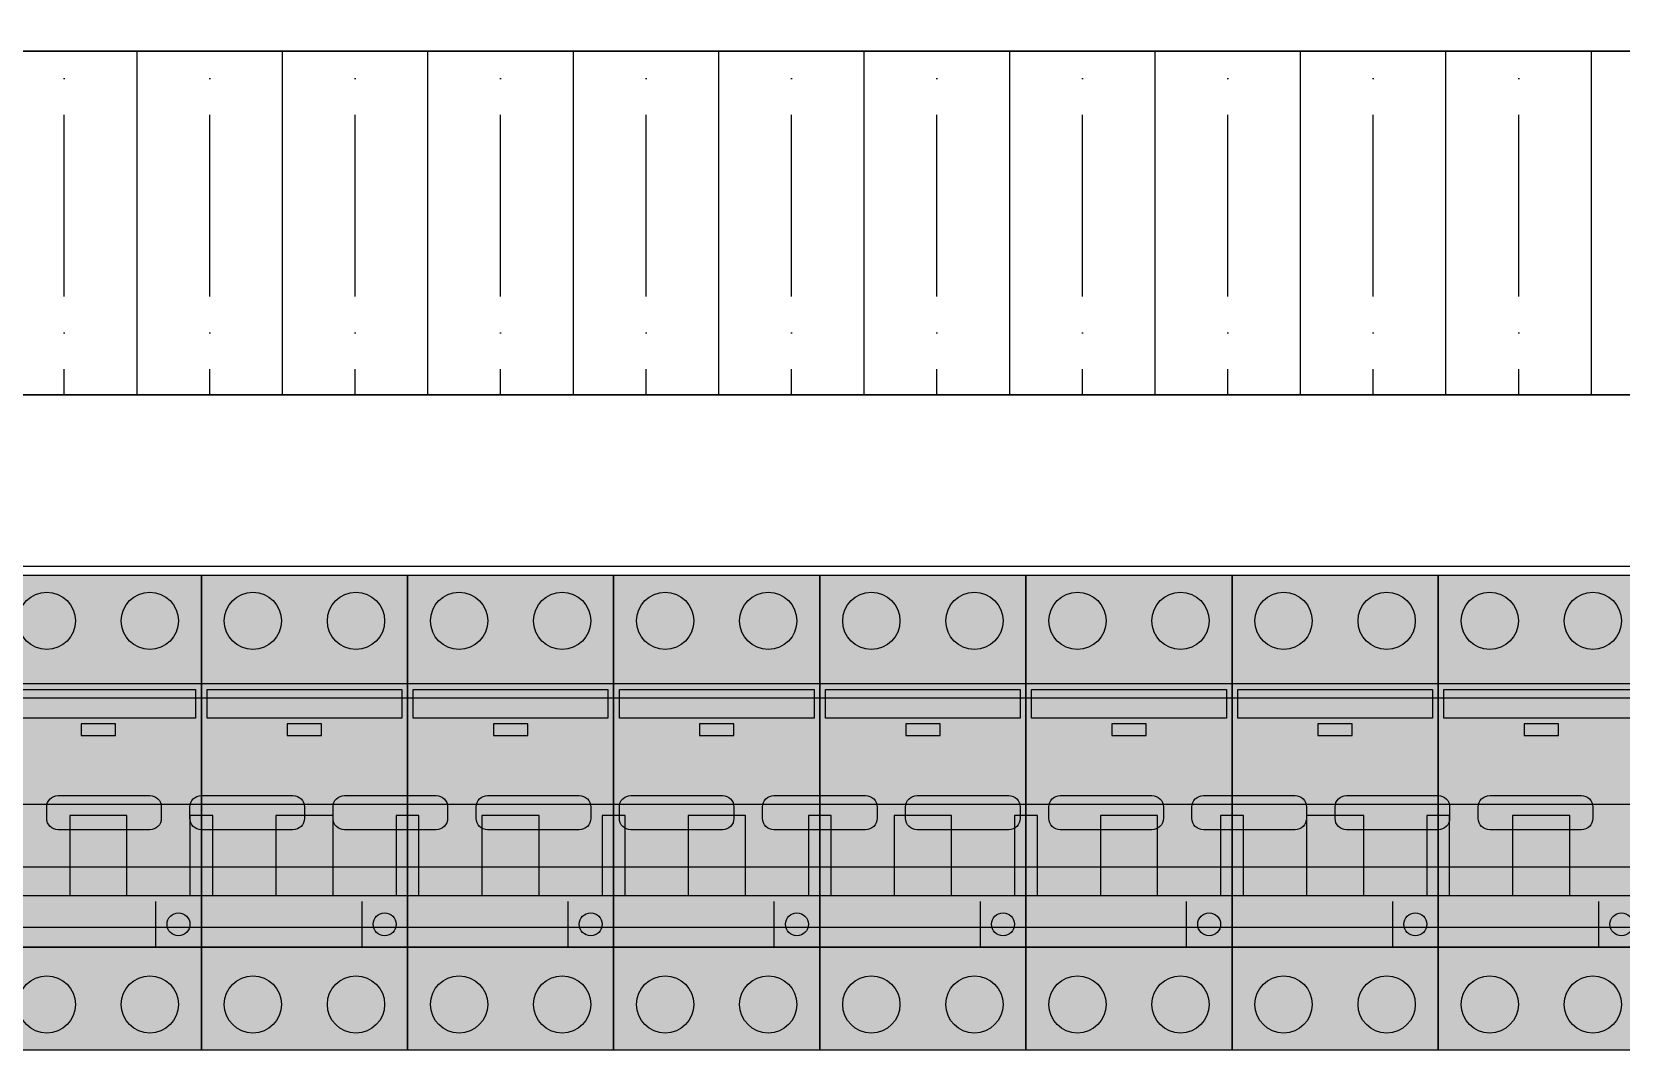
# Model space of a CAD drawing. Header units: millimetres. Extents: x -174 to 283928, y 1291 to 21053.
# Drawn here: x 9557.5 to 9835, y 20089.7 to 20267.6 of the extents above; entities that cross this region are included whole.
import ezdxf

# ---------------------------------------------------------------- set-up
doc = ezdxf.new("R2010")
doc.units = ezdxf.units.MM
doc.layers.add('devices', color=7, linetype='Continuous')

# ---------------------------------------------------------------- blocks, each defined once
blk = doc.blocks.new('*U206')
at = {"ltscale": 2}
blk.add_lwpolyline([(0, 20), (0, -20), (840, -20), (840, 20), (0, 20)], dxfattribs=at)
for points in [[(240.23, 3), (256.23, 3, -0.414214), (258.23, 1), (258.23, -1, -0.414214), (256.23, -3), (240.23, -3, -0.414214), (238.23, -1), (238.23, 1, -0.414214)], [(265.23, 3), (281.23, 3, -0.414214), (283.23, 1), (283.23, -1, -0.414214), (281.23, -3), (265.23, -3, -0.414214), (263.23, -1), (263.23, 1, -0.414214)], [(290.23, 3), (306.23, 3, -0.414214), (308.23, 1), (308.23, -1, -0.414214), (306.23, -3), (290.23, -3, -0.414214), (288.23, -1), (288.23, 1, -0.414214)], [(315.23, 3), (331.23, 3, -0.414214), (333.23, 1), (333.23, -1, -0.414214), (331.23, -3), (315.23, -3, -0.414214), (313.23, -1), (313.23, 1, -0.414214)], [(340.23, 3), (356.23, 3, -0.414214), (358.23, 1), (358.23, -1, -0.414214), (356.23, -3), (340.23, -3, -0.414214), (338.23, -1), (338.23, 1, -0.414214)], [(365.23, 3), (381.23, 3, -0.414214), (383.23, 1), (383.23, -1, -0.414214), (381.23, -3), (365.23, -3, -0.414214), (363.23, -1), (363.23, 1, -0.414214)], [(390.23, 3), (406.23, 3, -0.414214), (408.23, 1), (408.23, -1, -0.414214), (406.23, -3), (390.23, -3, -0.414214), (388.23, -1), (388.23, 1, -0.414214)], [(415.23, 3), (431.23, 3, -0.414214), (433.23, 1), (433.23, -1, -0.414214), (431.23, -3), (415.23, -3, -0.414214), (413.23, -1), (413.23, 1, -0.414214)], [(440.23, 3), (456.23, 3, -0.414214), (458.23, 1), (458.23, -1, -0.414214), (456.23, -3), (440.23, -3, -0.414214), (438.23, -1), (438.23, 1, -0.414214)], [(465.23, 3), (481.23, 3, -0.414214), (483.23, 1), (483.23, -1, -0.414214), (481.23, -3), (465.23, -3, -0.414214), (463.23, -1), (463.23, 1, -0.414214)], [(490.23, 3), (506.23, 3, -0.414214), (508.23, 1), (508.23, -1, -0.414214), (506.23, -3), (490.23, -3, -0.414214), (488.23, -1), (488.23, 1, -0.414214)]]:
    blk.add_lwpolyline(points, format="xyb", close=True, dxfattribs=at)
blk = doc.blocks.new('*U197')
blk.add_wipeout([(0, 30), (840, 30), (840, -30), (0, -30)])
at = {"true_color": 0x2776bb}
h = blk.add_hatch(dxfattribs=at)
h.set_pattern_fill('ANSI35', color=152, scale=4, angle=45)
h.set_pattern_definition([(90, (-6146.77, 1406.27), (-25.4, 0), []), (90, (-6134.07, 1418.97), (-25.4, 0), [31.75, -6.35, 0, -6.35])])
h.paths.add_polyline_path([(840, -30), (840, 30), (0, 30), (0, -30)])
blk.add_lwpolyline([(0, 30), (840, 30), (840, -30), (0, -30), (0, 30)])
blk = doc.blocks.new('DS201')
at = {"true_color": 0xffffff}
blk.add_hatch(color=7, dxfattribs=at).paths.add_polyline_path([(0, -64), (0, 19), (36, 19), (36, -64)])
at = {"color": 7, "linetype": 'Continuous'}
for points in [[(0, -64), (0, 19), (36, 19), (36, -64)], [(36, -46), (36, 0), (0, 0), (0, -46)], [(1, -6), (1, -1), (35, -1), (35, -6)], [(21, -9), (21, -7), (15, -7), (15, -9)], [(0, -46), (0, -21), (36, -21), (36, -46)], [(2, -37), (2, -23), (0, -23), (0, -37)], [(23, -37), (23, -23), (13, -23), (13, -37)], [(36, -37), (36, -23), (34, -23), (34, -37)], [(36, -37), (36, -32), (0, -32), (0, -37)]]:
    blk.add_lwpolyline(points, close=True, dxfattribs=at)
blk.add_lwpolyline([(28, -38), (28, -46), (36, -46)], dxfattribs=at)
for centre, radius in [((9, 11), 5), ((27, 11), 5), ((32, -42), 2), ((9, -56), 5), ((27, -56), 5)]:
    blk.add_circle(centre, radius, dxfattribs=at)
at = {"color": 1, "linetype": 'Continuous'}
blk.add_solid([(1, -6), (1, -1), (35, -6), (35, -1)], dxfattribs=at)
at = {"color": 7, "linetype": 'Continuous'}
for points in [[(2, -37), (2, -23), (0, -37), (0, -23)], [(23, -37), (23, -23), (13, -37), (13, -23)], [(36, -37), (36, -23), (34, -37), (34, -23)], [(36, -37), (36, -32), (0, -37), (0, -32)]]:
    blk.add_solid(points, dxfattribs=at)

msp = doc.modelspace()

# ---------------------------------------------------------------- linework, layer by layer
at = {"layer": 'Defpoints', "color": 6}
for points in [[(10161.853, 20264.172), (9321.826, 20264.172), (9321.826, 20294.172), (10161.853, 20294.172)], [(10161.853, 20174.172), (9321.853, 20174.172), (9321.853, 20204.172), (10161.853, 20204.172)]]:
    msp.add_lwpolyline(points, close=True, dxfattribs=at)

# ---------------------------------------------------------------- block references
at = {"color": 1}
msp.add_blockref('*U206', (9321.853, 20131.172), dxfattribs=at)
at = {"layer": 'devices'}
for p in [(9551.087, 20153.672), (9587.087, 20153.672), (9623.087, 20153.672), (9659.087, 20153.672), (9695.087, 20153.672), (9731.087, 20153.672), (9767.087, 20153.672), (9803.087, 20153.672)]:
    msp.add_blockref('DS201', p, dxfattribs=at)

# ---------------------------------------------------------------- next in the draw order: block references
msp.add_blockref('*U197', (9321.853, 20234.172))

doc.saveas('drawing.dxf')
